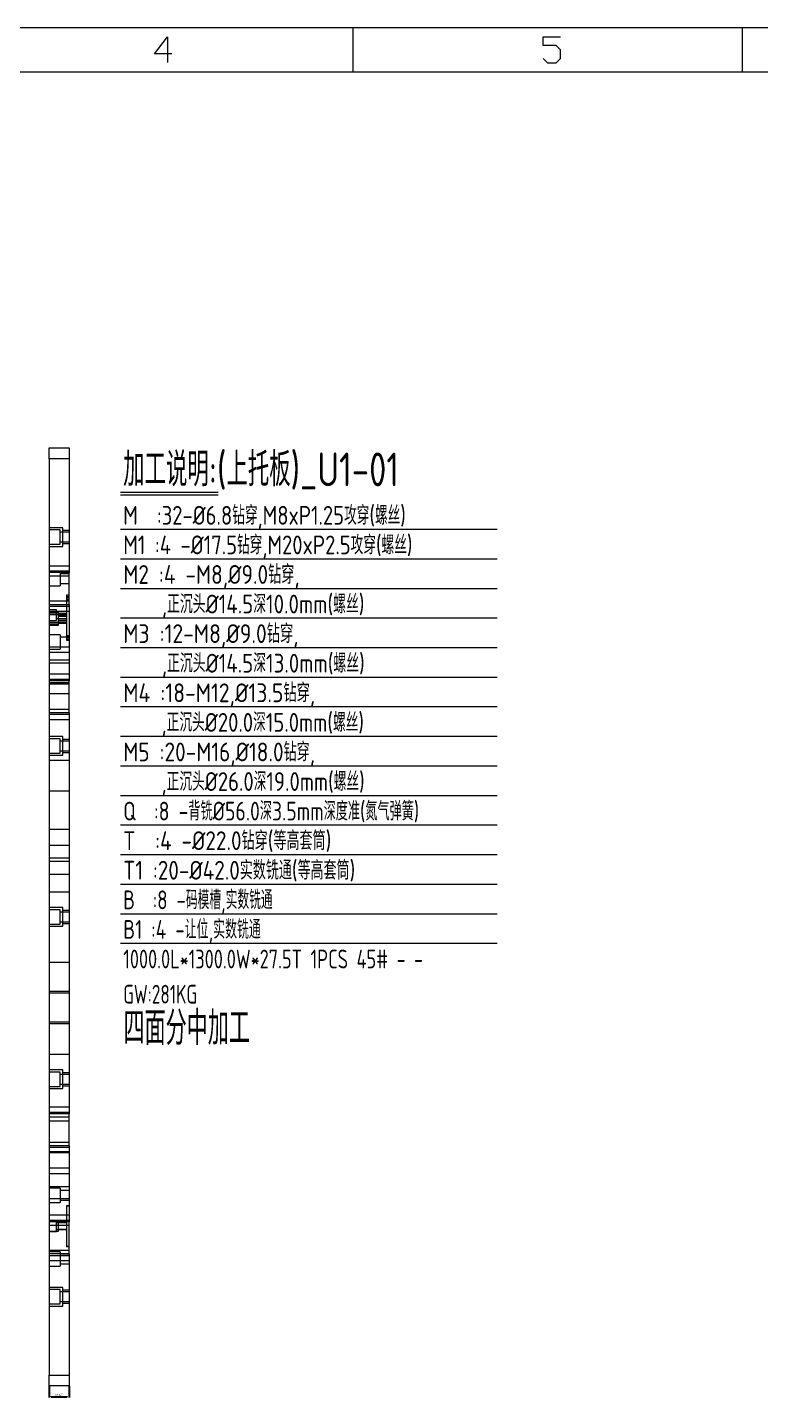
# Model space of a CAD drawing. Header units: millimetres. Extents: x 494 to 18201, y 224 to 11417.
# Drawn here: x 7834 to 8850, y 9518 to 11417 of the extents above; entities that cross this region are included whole.
import ezdxf
from ezdxf.enums import TextEntityAlignment as Align
from ezdxf.lldxf.tags import DXFTag

# ---------------------------------------------------------------- set-up
doc = ezdxf.new("R2010")
doc.units = ezdxf.units.MM
doc.layers.add('DIM', color=7, linetype='Continuous')
doc.layers.add('U1', color=211, linetype='Continuous')
doc.styles.add('gbenor_', font='gbenor.shx', dxfattribs={"bigfont": 'gbcbig'})
doc.styles.get("Standard").update_dxf_attribs({"font": 'arial.ttf'})
doc.styles.add('TXT', font='txt.shx', dxfattribs={"width": 0.8, "bigfont": 'ctxt.shx'})
tags = doc.linetypes.add('DASHED', pattern='A,12.86,[0,arial.ttf,S=0,R=0,X=0,Y=0],-12.86', length=25.72).pattern_tags.tags
tags[12:13] = [DXFTag(74, 4), DXFTag(75, 0), DXFTag(340, '0'), DXFTag(46, 0.0), DXFTag(50, 0.0), DXFTag(44, 0.0), DXFTag(45, 0.0)]
doc.dimstyles.new('ISO-25', dxfattribs={"dimtxt": 2.5, "dimasz": 2.5, "dimexe": 1.25, "dimexo": 0.625, "dimtad": 1, "dimtxsty": 'Standard', "dimcen": 2.5, "dimadec": 0, "dimazin": 0, "dimtfac": 1, "dimtmove": 0, "dimatfit": 3, "dimfxl": 1, "dimarcsym": 0})

# ---------------------------------------------------------------- blocks, each defined once
blk = doc.blocks.new('*D66')
at = {"layer": 'Defpoints', "color": 0, "transparency": 16777216}
for p in [(7864.4, 9534.1), (7891.9, 9534.1), (7891.9, 9519.1)]:
    blk.add_point(p, dxfattribs=at)
at = {"layer": 'DIM', "color": 0, "lineweight": -2, "transparency": 16777216}
for p, q in [((7864.4, 9533.5), (7864.4, 9517.8)), ((7866.9, 9519.1), (7889.4, 9519.1)), ((7891.9, 9533.5), (7891.9, 9517.8))]:
    blk.add_line(p, q, dxfattribs=at)
at = {"layer": 'DIM', "color": 0, "transparency": 16777216}
for points in [[(7866.9, 9519.5), (7866.9, 9518.7), (7864.4, 9519.1)], [(7889.4, 9519.5), (7889.4, 9518.7), (7891.9, 9519.1)]]:
    blk.add_solid(points, dxfattribs=at)
at = {"layer": 'DIM', "color": 0, "lineweight": 18, "transparency": 16777216, "insert": (7878.2, 9521.7), "char_height": 2.5, "attachment_point": 5}
blk.add_mtext('27,5{\\H0.6x;\\S+0.3^ -0;}', dxfattribs=at)
blk = doc.blocks.new('U9')
at = {"color": 254, "lineweight": 18}
for p, q in [((-1705.29, 0), (0, 0)), ((-852.65, 0), (-852.65, -24.96)), ((-634.29, 0), (-634.29, -24.96)), ((-1680.34, -24.96), (-24.96, -24.96))]:
    blk.add_line(p, q, dxfattribs=at)
at = {"color": 92, "lineweight": 18}
for points in [[(-954.23, -14.91), (-963.93, -14.91), (-956.66, -5.21), (-956.66, -19.76)], [(-745.96, -17.36), (-743.54, -19.79), (-738.69, -19.79), (-736.26, -17.36), (-736.26, -12.51), (-738.69, -10.08), (-745.96, -10.08), (-745.96, -5.23), (-736.26, -5.23)]]:
    blk.add_lwpolyline(points, dxfattribs=at)
at = {"lineweight": 18, "style": 'gbenor_'}
blk.add_attdef('文档路径', (-272.46, -941.27), '', height=11.97, dxfattribs=at)
at = {"lineweight": 20, "style": 'TXT'}
for tag, height, p in [('18-**-**', 11.02, (-447.23, -1029.37)), ('客户名称', 10.87, (-531.85, -1111.72, 0)), ('料厚:', 10.87, (-531.73, -1139.24, 0))]:
    blk.add_attdef(tag, text='', height=height, dxfattribs=at).set_placement(p, align=Align.MIDDLE)
for tag, p, height in [('88888', (-457.83, -1062.2), 10.02), ('材质:', (-565.48, -1088.8, 0), 10.87), ('核准', (-445.4, -1116.08, 0), 10.87), ('设计', (-445.79, -1142.51, 0), 10.87), ('绘图', (-446.15, -1168.95, 0), 10.87)]:
    blk.add_attdef(tag, p, '', height=height, dxfattribs=at)
for tag, p, height, width in [('3', (-199.16, -1062.58), 10.67, 0.7), ('4', (-199.16, -1089.19), 10.67, 0.7), ('核准日期', (-329.67, -1118.33, 0), 10.87, 0.68), ('设计日期', (-329.67, -1145.11, 0), 10.87, 0.68), ('1', (-187.58, -1144.16), 9.85, 0.7), ('绘图日期', (-329.78, -1170.73, 0), 10.87, 0.68), ('2', (-198.99, -1168.84), 9.85, 0.7)]:
    blk.add_attdef(tag, p, '', height=height, dxfattribs=dict(at, width=width))

msp = doc.modelspace()

# ---------------------------------------------------------------- linework, layer by layer
at = {"layer": 'DIM', "color": 8, "linetype": 'Continuous', "lineweight": 18}
for p, q in [((7963.04228, 10772.94721), (8098.66868, 10772.94721)), ((7963.04228, 10769.04721), (8098.66868, 10769.04721)), ((7963.04228, 10721.54721), (8485.33028, 10721.54721)), ((7963.04228, 10680.54721), (8485.33028, 10680.54721)), ((7963.04228, 10639.54721), (8485.33028, 10639.54721)), ((7963.04228, 10598.54721), (8485.33028, 10598.54721)), ((7963.04228, 10557.54721), (8485.33028, 10557.54721)), ((7963.04228, 10516.54721), (8485.33028, 10516.54721)), ((7963.04228, 10475.54721), (8485.33028, 10475.54721)), ((7963.04228, 10434.54721), (8485.33028, 10434.54721)), ((7963.04228, 10393.54721), (8485.33028, 10393.54721)), ((7963.04228, 10352.54721), (8485.33028, 10352.54721)), ((7963.04228, 10311.54721), (8485.33028, 10311.54721)), ((7963.04228, 10270.54721), (8485.33028, 10270.54721)), ((7963.04228, 10229.54721), (8485.33028, 10229.54721)), ((7963.04228, 10188.54721), (8485.33028, 10188.54721)), ((7963.04228, 10147.54721), (8485.33028, 10147.54721))]:
    msp.add_line(p, q, dxfattribs=at)
at = {"layer": 'U1', "color": 135, "linetype": 'Continuous', "lineweight": 13}
for p, q in [((7864.43931, 10819.08628), (7864.43931, 10834.08628)), ((7864.43931, 10834.08628), (7891.93931, 10834.08628)), ((7891.93931, 10834.08628), (7891.93931, 10819.08628)), ((7864.43931, 10819.08628), (7864.43931, 10661.29339)), ((7891.93931, 10819.08628), (7891.93931, 10680.08628)), ((7891.93931, 10680.08628), (7891.93931, 10661.29339)), ((7864.43931, 10661.29339), (7864.43931, 10656.58628)), ((7864.43931, 10656.58628), (7864.43931, 10621.58628)), ((7891.93931, 10656.58628), (7891.93931, 10661.29339)), ((7891.93931, 10621.58628), (7891.93931, 10656.58628)), ((7864.43931, 10621.58628), (7864.43931, 10616.87917)), ((7864.43931, 10616.87917), (7864.43931, 10511.29339)), ((7891.93931, 10616.87917), (7891.93931, 10621.58628)), ((7891.93931, 10616.87917), (7891.93931, 10598.08628)), ((7891.93931, 10598.08628), (7891.93931, 10530.08628)), ((7891.93931, 10530.08628), (7891.93931, 10511.29339)), ((7864.43931, 10511.29339), (7864.43931, 10506.58628)), ((7864.43931, 10506.58628), (7864.43931, 10471.58628)), ((7891.93931, 10506.58628), (7891.93931, 10511.29339)), ((7891.93931, 10471.58628), (7891.93931, 10506.58628)), ((7864.43931, 10471.58628), (7864.43931, 10466.87917)), ((7864.43931, 10466.87917), (7864.43931, 9911.29339)), ((7891.93931, 10466.87917), (7891.93931, 10471.58628)), ((7891.93931, 10466.87917), (7891.93931, 9911.29339)), ((7864.43931, 9911.29339), (7864.43931, 9906.58628)), ((7864.43931, 9906.58628), (7864.43931, 9871.58628)), ((7891.93931, 9906.58628), (7891.93931, 9911.29339)), ((7891.93931, 9871.58628), (7891.93931, 9906.58628)), ((7864.43931, 9871.58628), (7864.43931, 9866.87917)), ((7864.43931, 9866.87917), (7864.43931, 9761.29339)), ((7891.93931, 9866.87917), (7891.93931, 9871.58628)), ((7891.93931, 9866.87917), (7891.93931, 9848.08628)), ((7891.93931, 9848.08628), (7891.93931, 9780.08628)), ((7891.93931, 9780.08628), (7891.93931, 9761.29339)), ((7864.43931, 9761.29339), (7864.43931, 9756.58628)), ((7864.43931, 9756.58628), (7864.43931, 9721.58628)), ((7891.93931, 9756.58628), (7891.93931, 9761.29339)), ((7891.93931, 9721.58628), (7891.93931, 9756.58628)), ((7864.43931, 9721.58628), (7864.43931, 9716.87917)), ((7864.43931, 9716.87917), (7864.43931, 9549.08628)), ((7891.93931, 9716.87917), (7891.93931, 9721.58628)), ((7891.93931, 9716.87917), (7891.93931, 9698.08628)), ((7891.93931, 9698.08628), (7891.93931, 9549.08628)), ((7864.43931, 9534.08628), (7864.43931, 9549.08628)), ((7891.93931, 9549.08628), (7891.93931, 9534.08628)), ((7891.93931, 9534.08628), (7864.43931, 9534.08628))]:
    msp.add_line(p, q, dxfattribs=at)
at = {"layer": 'U1', "color": 31, "linetype": 'Continuous', "lineweight": 13}
for p, q in [((7891.93931, 10819.08628), (7864.43931, 10819.08628)), ((7891.93931, 10661.29339), (7864.43931, 10661.29339)), ((7891.93931, 10656.58628), (7864.43931, 10656.58628)), ((7891.93931, 10621.58628), (7864.43931, 10621.58628)), ((7891.93931, 10616.87917), (7864.43931, 10616.87917)), ((7891.93931, 10511.29339), (7864.43931, 10511.29339)), ((7891.93931, 10506.58628), (7864.43931, 10506.58628)), ((7891.93931, 10471.58628), (7864.43931, 10471.58628)), ((7891.93931, 10466.87917), (7864.43931, 10466.87917)), ((7891.93931, 9911.29339), (7864.43931, 9911.29339)), ((7891.93931, 9906.58628), (7864.43931, 9906.58628)), ((7891.93931, 9871.58628), (7864.43931, 9871.58628)), ((7891.93931, 9866.87917), (7864.43931, 9866.87917)), ((7891.93931, 9761.29339), (7864.43931, 9761.29339)), ((7891.93931, 9756.58628), (7864.43931, 9756.58628)), ((7891.93931, 9721.58628), (7864.43931, 9721.58628)), ((7891.93931, 9716.87917), (7864.43931, 9716.87917)), ((7864.43931, 9549.08628), (7891.93931, 9549.08628))]:
    msp.add_line(p, q, dxfattribs=at)
at = {"layer": 'U1', "color": 31, "linetype": 'DASHED', "lineweight": 13, "ltscale": 1.120308}
for p, q in [((7883.43931, 10723.58628), (7864.43931, 10723.58628)), ((7879.43931, 10720.58628), (7864.43931, 10720.58628)), ((7879.43931, 10700.58628), (7879.43931, 10720.58628)), ((7891.93931, 10717.33978), (7879.43931, 10717.33978)), ((7883.43931, 10697.58628), (7883.43931, 10723.58628)), ((7891.93931, 10719.58978), (7883.43931, 10719.58978)), ((7864.43931, 10700.58628), (7879.43931, 10700.58628)), ((7864.43931, 10697.58628), (7883.43931, 10697.58628)), ((7879.43931, 10703.83278), (7891.93931, 10703.83278)), ((7883.43931, 10701.58278), (7891.93931, 10701.58278)), ((7879.43931, 10663.08628), (7864.43931, 10663.08628)), ((7879.43931, 10663.08628), (7879.43931, 10643.08628)), ((7891.93931, 10659.83978), (7879.43931, 10659.83978)), ((7864.43931, 10643.08628), (7879.43931, 10643.08628)), ((7879.43931, 10646.33278), (7891.93931, 10646.33278)), ((7891.93931, 10630.28796), (7888.43931, 10630.28796)), ((7888.43931, 10630.28796), (7888.43931, 10602.28596)), ((7891.93931, 10627.93329), (7888.43931, 10627.93329)), ((7891.93931, 10625.78796), (7888.43931, 10625.78796)), ((7891.93931, 10623.78796), (7888.43931, 10623.78796)), ((7874.43931, 10609.53596), (7864.43931, 10609.53596)), ((7877.43931, 10607.18129), (7864.43931, 10607.18129)), ((7877.43931, 10605.03596), (7864.43931, 10605.03596)), ((7877.43931, 10603.03596), (7864.43931, 10603.03596)), ((7874.43931, 10595.03596), (7874.43931, 10609.53596)), ((7888.43931, 10606.78946), (7874.43931, 10606.78946)), ((7874.43931, 10597.78246), (7888.43931, 10597.78246)), ((7877.43931, 10605.03612), (7877.43931, 10607.18129)), ((7877.43931, 10590.53596), (7877.43931, 10605.03596)), ((7888.43931, 10604.43479), (7877.43931, 10604.43479)), ((7888.43931, 10602.28946), (7877.43931, 10602.28946)), ((7888.43931, 10600.28946), (7877.43931, 10600.28946)), ((7888.43931, 10602.28596), (7888.43931, 10574.28396)), ((7864.43931, 10595.03596), (7874.43931, 10595.03596)), ((7864.43931, 10592.68129), (7877.43931, 10592.68129)), ((7864.43931, 10590.53596), (7877.43931, 10590.53596)), ((7864.43931, 10588.53596), (7877.43931, 10588.53596)), ((7877.43931, 10595.42779), (7888.43931, 10595.42779)), ((7877.43931, 10593.28246), (7888.43931, 10593.28246)), ((7877.43931, 10591.28246), (7888.43931, 10591.28246)), ((7877.43931, 10588.53596), (7877.43931, 10590.53615)), ((7879.43931, 10575.08628), (7864.43931, 10575.08628)), ((7879.43931, 10575.08628), (7879.43931, 10555.08628)), ((7891.93931, 10571.83978), (7879.43931, 10571.83978)), ((7888.43931, 10574.28396), (7891.93931, 10574.28396)), ((7888.43931, 10574.28256), (7888.43931, 10569.78396)), ((7888.43931, 10571.92929), (7891.93931, 10571.92929)), ((7888.43931, 10569.78396), (7891.93931, 10569.78396)), ((7888.43931, 10569.78389), (7888.43931, 10567.78396)), ((7888.43931, 10567.78396), (7891.93931, 10567.78396)), ((7864.43931, 10555.08628), (7879.43931, 10555.08628)), ((7891.93931, 10550.8359), (7864.43931, 10550.8359)), ((7879.43931, 10558.33278), (7891.93931, 10558.33278)), ((7891.93931, 10535.8359), (7864.43931, 10535.8359)), ((7864.43931, 10508.8339), (7891.93931, 10508.8339)), ((7864.43931, 10493.8339), (7891.93931, 10493.8339)), ((7883.43931, 10434.08628), (7864.43931, 10434.08628)), ((7879.43931, 10431.08628), (7864.43931, 10431.08628)), ((7879.43931, 10411.08628), (7879.43931, 10431.08628)), ((7891.93931, 10427.83978), (7879.43931, 10427.83978)), ((7883.43931, 10408.08628), (7883.43931, 10434.08628)), ((7891.93931, 10430.08978), (7883.43931, 10430.08978)), ((7864.43931, 10411.08628), (7879.43931, 10411.08628)), ((7864.43931, 10408.08628), (7883.43931, 10408.08628)), ((7879.43931, 10414.33278), (7891.93931, 10414.33278)), ((7883.43931, 10412.08278), (7891.93931, 10412.08278)), ((7891.93931, 10400.8359), (7864.43931, 10400.8359)), ((7864.43931, 10358.8339), (7891.93931, 10358.8339)), ((7891.93931, 10305.50872), (7864.43931, 10305.50872)), ((7864.43931, 10283.50672), (7891.93931, 10283.50672)), ((7891.93931, 10265.50872), (7864.43931, 10265.50872)), ((7891.93931, 10260.8359), (7864.43931, 10260.8359)), ((7864.43931, 10243.50672), (7891.93931, 10243.50672)), ((7864.43931, 10218.8339), (7891.93931, 10218.8339)), ((7883.43931, 10197.08628), (7864.43931, 10197.08628)), ((7879.43931, 10194.08628), (7864.43931, 10194.08628)), ((7879.43931, 10174.08628), (7879.43931, 10194.08628)), ((7891.93931, 10190.83978), (7879.43931, 10190.83978)), ((7883.43931, 10171.08628), (7883.43931, 10197.08628)), ((7891.93931, 10193.08978), (7883.43931, 10193.08978)), ((7864.43931, 10174.08628), (7879.43931, 10174.08628)), ((7864.43931, 10171.08628), (7883.43931, 10171.08628)), ((7879.43931, 10177.33278), (7891.93931, 10177.33278)), ((7883.43931, 10175.08278), (7891.93931, 10175.08278)), ((7891.93931, 10120.8359), (7864.43931, 10120.8359)), ((7891.93931, 10080.8359), (7864.43931, 10080.8359)), ((7864.43931, 10078.8339), (7891.93931, 10078.8339)), ((7864.43931, 10038.8339), (7891.93931, 10038.8339)), ((7891.93931, 10035.8359), (7864.43931, 10035.8359)), ((7864.43931, 9993.8339), (7891.93931, 9993.8339)), ((7883.43931, 9972.08628), (7864.43931, 9972.08628)), ((7883.43931, 9946.08628), (7883.43931, 9972.08628)), ((7879.43931, 9969.08628), (7864.43931, 9969.08628)), ((7879.43931, 9949.08628), (7879.43931, 9969.08628)), ((7891.93931, 9965.83978), (7879.43931, 9965.83978)), ((7879.43931, 9952.33278), (7891.93931, 9952.33278)), ((7891.93931, 9968.08978), (7883.43931, 9968.08978)), ((7864.43931, 9949.08628), (7879.43931, 9949.08628)), ((7864.43931, 9946.08628), (7883.43931, 9946.08628)), ((7883.43931, 9950.08278), (7891.93931, 9950.08278)), ((7891.93931, 9900.8359), (7864.43931, 9900.8359)), ((7864.43931, 9858.8339), (7891.93931, 9858.8339)), ((7891.93931, 9835.8359), (7864.43931, 9835.8359)), ((7879.43931, 9808.08628), (7864.43931, 9808.08628)), ((7879.43931, 9808.08628), (7879.43931, 9788.08628)), ((7891.93931, 9804.83978), (7879.43931, 9804.83978)), ((7864.43931, 9793.8339), (7891.93931, 9793.8339)), ((7864.43931, 9788.08628), (7879.43931, 9788.08628)), ((7879.43931, 9791.33278), (7891.93931, 9791.33278)), ((7891.93931, 9783.84792), (7888.43931, 9783.84792)), ((7888.43931, 9783.84792), (7888.43931, 9783.78163)), ((7891.93931, 9783.78159), (7888.43931, 9783.78159)), ((7888.43931, 9783.78159), (7888.43931, 9783.65758)), ((7891.93931, 9783.6575), (7888.43931, 9783.6575)), ((7888.43931, 9783.6575), (7888.43931, 9783.37426)), ((7891.93931, 9783.37408), (7888.43931, 9783.37408)), ((7888.43931, 9783.37408), (7888.43931, 9755.37208)), ((7877.43931, 9763.09592), (7864.43931, 9763.09592)), ((7877.43931, 9763.02959), (7864.43931, 9763.02959)), ((7877.43931, 9762.9055), (7864.43931, 9762.9055)), ((7874.43931, 9762.62208), (7864.43931, 9762.62208)), ((7874.43931, 9748.12208), (7874.43931, 9762.62208)), ((7877.43931, 9763.02968), (7877.43931, 9763.09592)), ((7877.43931, 9762.90554), (7877.43931, 9763.02959)), ((7877.43931, 9748.4055), (7877.43931, 9762.9055)), ((7864.43931, 9748.59592), (7877.43931, 9748.59592)), ((7864.43931, 9748.52959), (7877.43931, 9748.52959)), ((7864.43931, 9748.4055), (7877.43931, 9748.4055)), ((7864.43931, 9748.12208), (7874.43931, 9748.12208)), ((7888.43931, 9759.87558), (7874.43931, 9759.87558)), ((7874.43931, 9750.86858), (7888.43931, 9750.86858)), ((7888.43931, 9760.34942), (7877.43931, 9760.34942)), ((7888.43931, 9760.28309), (7877.43931, 9760.28309)), ((7888.43931, 9760.159), (7877.43931, 9760.159)), ((7877.43931, 9751.34242), (7888.43931, 9751.34242)), ((7877.43931, 9751.27609), (7888.43931, 9751.27609)), ((7877.43931, 9751.152), (7888.43931, 9751.152)), ((7888.43931, 9755.37208), (7888.43931, 9727.37008)), ((7888.43931, 9727.84392), (7891.93931, 9727.84392)), ((7888.43931, 9727.77759), (7891.93931, 9727.77759)), ((7888.43931, 9727.6535), (7891.93931, 9727.6535)), ((7888.43931, 9727.37008), (7891.93931, 9727.37008)), ((7879.43931, 9720.08628), (7864.43931, 9720.08628)), ((7879.43931, 9720.08628), (7879.43931, 9700.08628)), ((7891.93931, 9716.83978), (7879.43931, 9716.83978)), ((7864.43931, 9700.08628), (7879.43931, 9700.08628)), ((7879.43931, 9703.33278), (7891.93931, 9703.33278)), ((7883.43931, 9670.58628), (7864.43931, 9670.58628)), ((7879.43931, 9667.58628), (7864.43931, 9667.58628)), ((7879.43931, 9647.58628), (7879.43931, 9667.58628)), ((7883.43931, 9644.58628), (7883.43931, 9670.58628)), ((7891.93931, 9664.33978), (7879.43931, 9664.33978)), ((7879.43931, 9650.83278), (7891.93931, 9650.83278)), ((7891.93931, 9666.58978), (7883.43931, 9666.58978)), ((7883.43931, 9648.58278), (7891.93931, 9648.58278)), ((7864.43931, 9647.58628), (7879.43931, 9647.58628)), ((7864.43931, 9644.58628), (7883.43931, 9644.58628))]:
    msp.add_line(p, q, dxfattribs=at)
at = {"layer": 'U1', "color": 5, "linetype": 'DASHED', "lineweight": 13, "ltscale": 1.120308}
for p, q in [((7891.93931, 10670.48928), (7864.43931, 10670.48928)), ((7864.43931, 10663.68328), (7891.93931, 10663.68328)), ((7891.93931, 10614.48928), (7864.43931, 10614.48928)), ((7864.43931, 10607.68328), (7891.93931, 10607.68328)), ((7891.93931, 10557.83928), (7864.43931, 10557.83928)), ((7864.43931, 10540.33328), (7891.93931, 10540.33328)), ((7891.93931, 10520.48928), (7864.43931, 10520.48928)), ((7864.43931, 10513.68328), (7891.93931, 10513.68328)), ((7891.93931, 10464.48928), (7864.43931, 10464.48928)), ((7864.43931, 10457.68328), (7891.93931, 10457.68328)), ((7891.93931, 9920.48928), (7864.43931, 9920.48928)), ((7864.43931, 9913.68328), (7891.93931, 9913.68328)), ((7891.93931, 9864.48928), (7864.43931, 9864.48928)), ((7864.43931, 9857.68328), (7891.93931, 9857.68328)), ((7891.93931, 9827.83928), (7864.43931, 9827.83928)), ((7864.43931, 9810.33328), (7891.93931, 9810.33328)), ((7891.93931, 9770.48928), (7864.43931, 9770.48928)), ((7864.43931, 9763.68328), (7891.93931, 9763.68328)), ((7891.93931, 9714.48928), (7864.43931, 9714.48928)), ((7864.43931, 9707.68328), (7891.93931, 9707.68328))]:
    msp.add_line(p, q, dxfattribs=at)

# ---------------------------------------------------------------- block references
at = {"layer": 'DIM', "ltscale": 1.418068, "xscale": 2.470691028918663, "yscale": 2.470691028908341, "zscale": 2.470691028918663}
msp.add_blockref('U9', (10391.89828, 11417.06807), dxfattribs=at)

# ---------------------------------------------------------------- texts
at = {"layer": 'DIM', "color": 4, "lineweight": 18, "style": 'gbenor_'}
for s, height, width, p in [('加工说明:(上托板)_U1-01', 46.8, 0.8797, (7966.88371, 10781.02443)), ('M  :32-%%c6.8钻穿,M8xP1.25攻穿(螺丝)', 26, 0.9364, (7966.94228, 10727.76788)), ('M1 :4 -%%c17.5钻穿,M20xP2.5攻穿(螺丝)', 26, 0.9372, (7966.94228, 10686.76788)), ('M2 :4 -M8,%%c9.0钻穿,', 26, 0.9703, (7966.94228, 10645.76788)), ('    ,正沉头%%c14.5深10.0mm(螺丝)', 26, 0.9497, (7966.94228, 10604.76788)), ('M3 :12-M8,%%c9.0钻穿,', 26, 0.98, (7966.94228, 10563.76788)), ('    ,正沉头%%c14.5深13.0mm(螺丝)', 26, 0.9497, (7966.94228, 10522.76788)), ('M4 :18-M12,%%c13.5钻穿,', 26, 0.9804, (7966.94228, 10481.76788)), ('    ,正沉头%%c20.0深15.0mm(螺丝)', 26, 0.9409, (7966.94228, 10440.76788)), ('M5 :20-M16,%%c18.0钻穿,', 26, 0.9688, (7966.94228, 10399.76788)), ('    ,正沉头%%c26.0深19.0mm(螺丝)', 26, 0.9409, (7966.94228, 10358.76788)), ('Q  :8 -背铣%%C56.0深3.5mm深度准(氮气弹簧)', 26, 0.8966, (7966.94228, 10317.76788)), ('T  :4 -%%c22.0钻穿(等高套筒)', 26, 0.9658, (7966.94228, 10276.76788)), ('T1 :20-%%c42.0实数铣通(等高套筒)', 26, 0.9624, (7966.94228, 10235.76788)), ('B  :8 -码模槽,实数铣通', 26, 0.8668, (7966.94228, 10194.76788)), ('B1 :4 -让位,实数铣通', 26, 0.8781, (7966.94228, 10153.76788)), ('1000.0L*1300.0W*27.5T 1PCS 45# - -', 26, 0.8301, (7966.94228, 10112.76788)), ('GW:281KG', 26, 0.7823, (7966.94228, 10063.96788))]:
    msp.add_text(s, height=height, dxfattribs=dict(at, width=width)).set_placement(p)
at = {"layer": 'DIM', "color": 21, "lineweight": 18, "style": 'gbenor_', "width": 0.8663}
msp.add_text('四面分中加工', height=46.8, dxfattribs=at).set_placement((7967.3793, 10006.62443))

# ---------------------------------------------------------------- dimensions: what is measured, and where the dimension line sits
at = {"layer": 'DIM', "lineweight": 18}
dim = msp.add_linear_dim(base=(7891.93931, 9519.08628), p1=(7864.43931, 9534.08628), p2=(7891.93931, 9534.08628), text='<>{\\H0.6x;\\S+0.3^ -0;}', dimstyle='ISO-25', dxfattribs=at)
dim.commit()
dim.dimension.update_dxf_attribs({"geometry": '*D66', "text_midpoint": (7878.18931, 9521.74078)})

doc.saveas('drawing.dxf')
